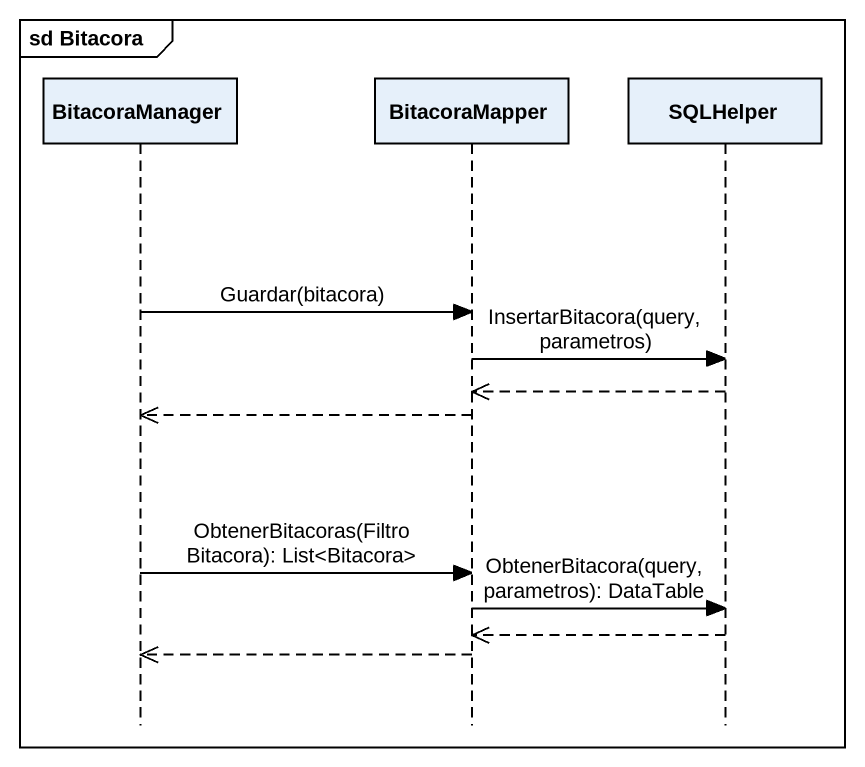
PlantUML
@startuml
mainframe sd Bitacora
hide footbox
participant BitacoraManager
participant BitacoraMapper
participant SQLHelper

BitacoraManager -> BitacoraMapper : Guardar(bitacora)
BitacoraMapper -> SQLHelper : InsertarBitacora(query, parametros)
SQLHelper -->> BitacoraMapper
BitacoraMapper -->> BitacoraManager
BitacoraManager -> BitacoraMapper : ObtenerBitacoras(FiltroBitacora): List<Bitacora>
BitacoraMapper -> SQLHelper : ObtenerBitacora(query, parametros): DataTable
SQLHelper -->> BitacoraMapper
BitacoraMapper -->> BitacoraManager
@enduml
